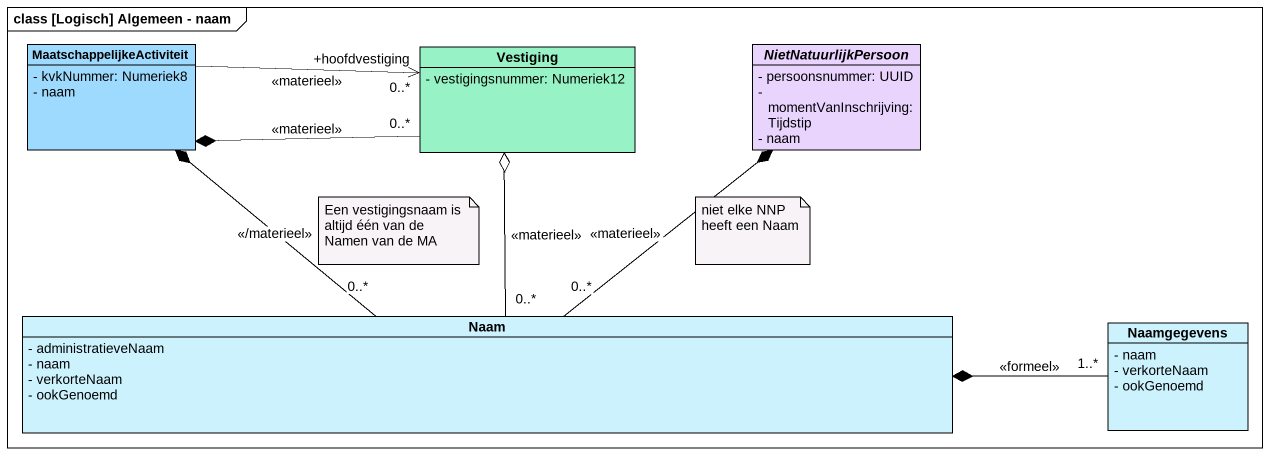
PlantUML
@startuml
mainframe class [Logisch] Algemeen - naam
hide circle
hide empty members
skinparam classAttributeIconSize 0
class MaatschappelijkeActiviteit #9EDAFD {
  - kvkNummer: Numeriek8
  - naam
}
class Vestiging #97F3C5 {
  - vestigingsnummer: Numeriek12
}
abstract class NietNatuurlijkPersoon #E9D4FE {
  - persoonsnummer: UUID
  - momentVanInschrijving: Tijdstip
  - naam
}
class Naam #CCF2FE {
  - administratieveNaam
  - naam
  - verkorteNaam
  - ookGenoemd
}
class Naamgegevens #CCF2FE {
  - naam
  - verkorteNaam
  - ookGenoemd
}
MaatschappelijkeActiviteit -right-> "+hoofdvestiging\n0..*" Vestiging : <<materieel>>
Vestiging "0..*" -left-* MaatschappelijkeActiviteit : <<materieel>>
Naam "0..*" -up-* MaatschappelijkeActiviteit : <</materieel>>
Naam "0..*" -up-o Vestiging : <<materieel>>
Naam "0..*" -up-* NietNatuurlijkPersoon : <<materieel>>
Naamgegevens "1..*" -left-* Naam : <<formeel>>
note as N1
  Een vestigingsnaam is altijd één van de Namen van de MA
end note
note as N2
  niet elke NNP heeft een Naam
end note
@enduml
